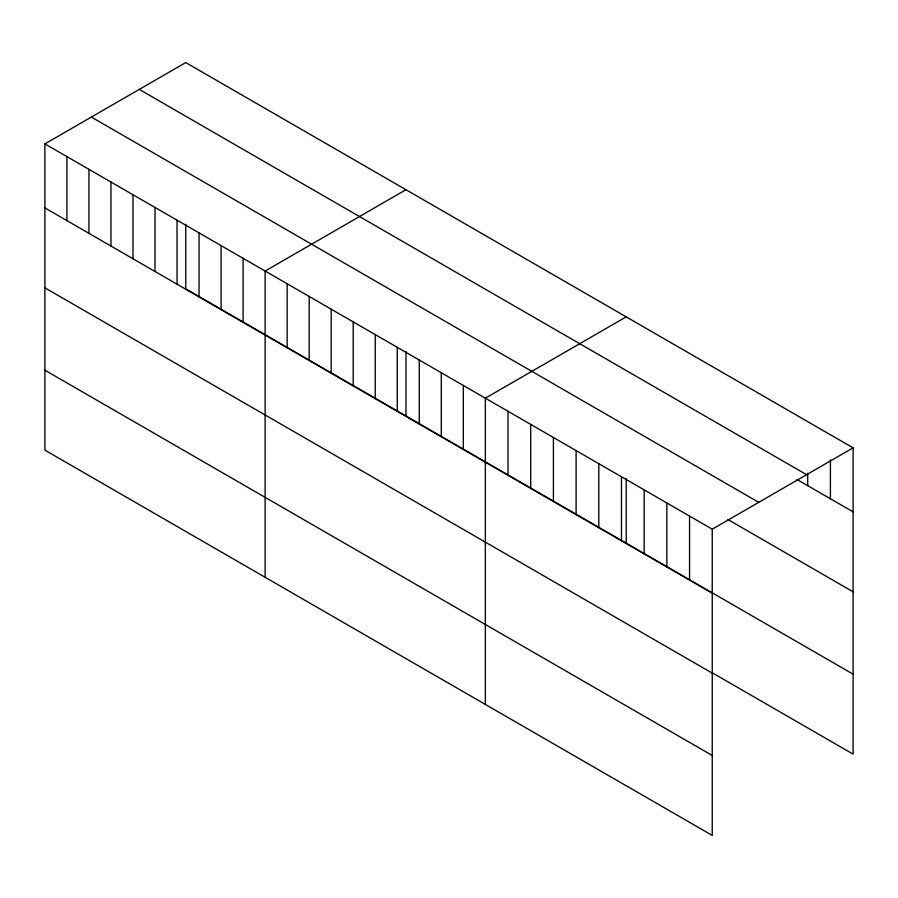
<?xml version="1.0" encoding="UTF-8"?>
<svg xmlns="http://www.w3.org/2000/svg" width="898" height="898" viewBox="0 0 898 898"><rect width="100%" height="100%" fill="white"/><g stroke="black" fill="none" stroke-linecap="round" stroke-linejoin="round"><path stroke-width="1.35" d="M44.9 143.893L712.237 529.18L712.237 835.421L44.9 450.145L44.9 143.893L185.763 62.579L853.1 447.855L853.1 754.107L712.181 672.748M405.986 189.714L265.123 271.039L265.123 577.291M626.209 316.859L485.347 398.184L485.347 704.425M712.237 529.18L853.1 447.855M139.28 89.407L806.617 474.694M796.975 479.465L853.1 511.871M91.383 117.066L758.72 502.341M727.706 519.414L853.1 591.804M853.1 674.162L185.763 288.875L185.763 224.365M44.9 207.909L712.237 593.196M44.9 287.843L712.237 673.13M44.9 370.201L712.237 755.487M830.414 459.81L830.414 498.772M807.717 473.145L807.717 485.672M689.552 516.081L689.552 580.097M666.866 502.981L666.866 566.997M644.169 489.881L644.169 553.898M626.209 478.656L626.209 543.167M621.483 476.782L621.483 540.798M598.798 463.682L598.798 527.698M576.101 450.583L576.101 514.599M553.415 437.483L553.415 501.499M530.718 424.384L530.718 488.4M508.032 411.284L508.032 475.3M463.323 385.478L463.323 449.483M441.3 372.76L441.3 436.765M419.276 360.042L419.276 424.058M405.986 351.511L405.986 416.021M397.253 347.324L397.253 411.34M375.229 334.617L375.229 398.622M353.206 321.899L353.206 385.916M331.194 309.181L331.194 373.198M309.17 296.475L309.17 360.48M287.147 283.757L287.147 347.762M243.1 258.332L243.1 322.337M221.076 245.614L221.076 309.619M199.053 232.896L199.053 296.912M177.029 220.19L177.029 284.195M155.006 207.472L155.006 271.477M132.994 194.754L132.994 258.77M110.97 182.047L110.97 246.052M88.947 169.329L88.947 233.334M66.923 156.611L66.923 220.627"/></g></svg>
